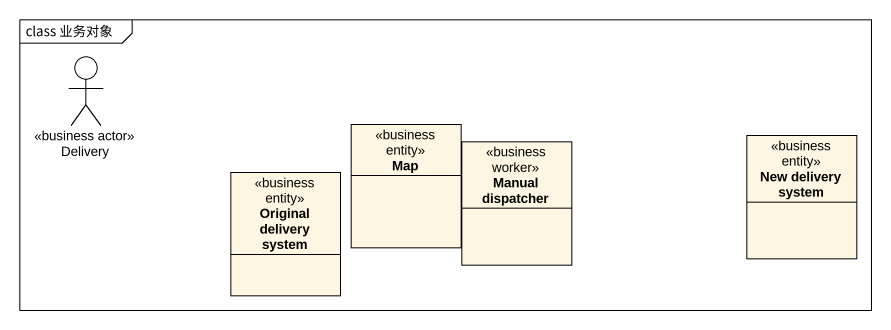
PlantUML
@startuml
mainframe class 业务对象
allowmixing
hide circle
hide empty members
actor Delivery <<business actor>>
class "Map" as Map_ <<business entity>>
class "Manual dispatcher" as Manual_dispatcher <<business worker>>
class "New delivery system" as New_delivery_system <<business entity>>
class "Original delivery system" as Original_delivery_system <<business entity>>
@enduml
